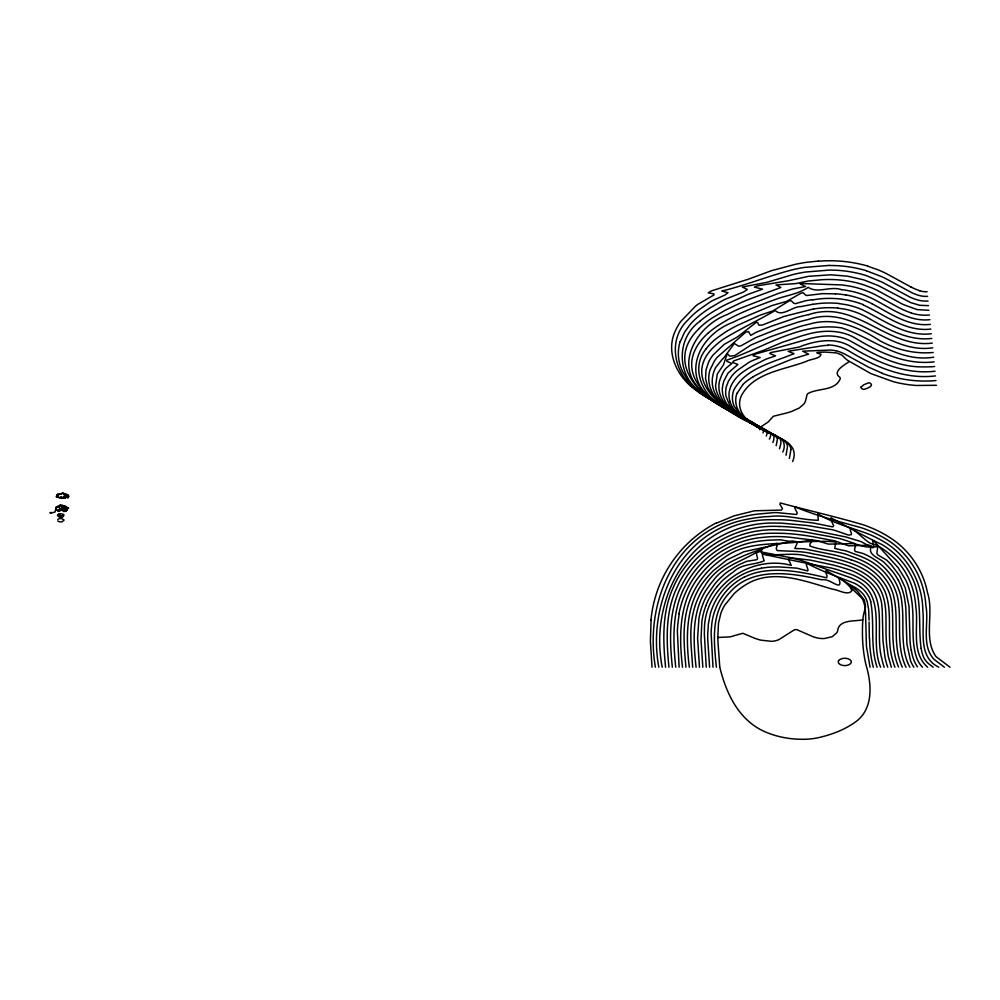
<?xml version="1.0" encoding="UTF-8"?>
<svg xmlns="http://www.w3.org/2000/svg" width="1000" height="1000" viewBox="0 0 1000 1000"><rect width="100%" height="100%" fill="white"/><g stroke="black" fill="none" stroke-linecap="round" stroke-linejoin="round"><path stroke-width="1.5" d="M63.663 497.863L63.6 496.438L65.287 496.438L65.225 497.625M63.637 510.712L65.55 510.675L65.575 508.975M61.463 515.9L63 516.213L62.025 517.025A6.538 6.538 0 0 1 59.85 517.075L57.425 515.612L59.538 513.888A6.538 6.538 0 0 1 61.712 513.837L64.025 514.987L63.163 516.65M58.987 509.625L59.25 509.162A4.312 4.312 0 0 1 59.962 508.9L60.462 508.75A12.175 12.175 0 0 0 61.775 508.263L64.8 506.95A2.425 2.425 0 0 1 65.725 506.688M62.975 498.288L62.862 498.038A2.925 2.925 0 0 0 62.188 497.8M651.087 620.025L650.4 641.25L652.025 667.2M679.188 613.862L677.775 624.55A128.95 128.95 0 0 0 677.387 631.875L679.125 667.2M68.338 496.512L68.3 496.575A3.9 3.9 0 0 0 68.15 497.088L68.975 496.075L68.263 496.637M64.85 496.5L65.525 495.825L67.312 496.75A8.637 8.637 0 0 1 67.912 497.175M68.15 497.088L67.5 497.863M67.237 509.925L65.612 511.438M680.288 341.65L684.513 332.312L690.062 324.588A67.75 67.75 0 0 1 696.75 317.838L698.325 316.475A108.488 108.488 0 0 1 703.263 312.575A85.425 85.425 0 0 1 710.138 307.925L720.612 301.712A54.737 54.737 0 0 1 725.5 299.137L743.688 291.975L747.362 289.475L742.3 287.05L767.038 282.3L793.45 274.413A166.075 166.075 0 0 1 805.325 272.05L829.325 270.087A121.487 121.487 0 0 1 866.162 275.575L881.775 281.962L909.875 297.062A60.5 60.5 0 0 0 915.975 299.475L917.487 299.925A29.925 29.925 0 0 0 928.062 301.012M792.65 461.587C801.075 440.588 772.663 437.113 760.125 428.438C747.675 423.15 734.688 410.225 741.4 395.688C753.713 372.362 784.025 369.988 806.375 361.337C810.225 359.05 820.913 358.775 820.962 354.125C816.725 353.188 814.362 352.425 820.525 352.275A91.263 91.263 0 0 1 825.475 352.088L836.562 352.912L841.875 355.062A7.375 7.375 0 0 1 842.35 355.525L844.312 357.5A41.775 41.775 0 0 0 847.588 360.325L870.9 373.587L893.4 381.712A124.8 124.8 0 0 0 916.375 385.475L936.438 385.288M766.312 436.1L767.362 432.125A4.138 4.138 0 0 0 767.325 430.775L766.95 430.562A18.475 18.475 0 0 0 766.3 430.213L733.838 413.25A95.988 95.988 0 0 1 726.188 408.113C715.962 400.662 707.525 388.85 708.913 375.6A27.45 27.45 0 0 1 710.062 369.775L714.587 360.737A49.737 49.737 0 0 1 716.988 357.512L745.812 332.125L748.612 331.613L750.738 335.412L756.263 332.25L771.4 326.213L796.988 317.5A159.637 159.637 0 0 1 808.688 314.6M763.025 432.925L763.988 429.338A5.7 5.7 0 0 0 764.013 428.888L756.988 425.45M759.737 429.738L760.55 426.975L728.562 410.05L719.412 403.162L712.425 395.65L707.837 387.625L705.562 378.7L705.95 370.075L708.625 362.05A38.3 38.3 0 0 1 713.075 355.012L724.075 344.438L734.075 338.812A33.9 33.9 0 0 0 737.987 336.512L756.2 322.438L757.613 322.5L758.875 325.188L762.4 325.05L783.913 316.475L813.425 308.962M779.488 448.85L780.85 443.512A7.375 7.375 0 0 0 779.488 437.962L751.475 423.45A97.762 97.762 0 0 1 749.2 422.038L739.538 414.275L734.038 405.913A21.438 21.438 0 0 1 733.725 390.275C745.325 368.225 772.95 362.463 794 353.65L788.138 351.287L822.9 345.7A64.188 64.188 0 0 1 826.45 345.412L828.088 345.363M786.062 455.225L787.513 446.4A8.525 8.525 0 0 0 786.062 442.775A10.625 10.625 0 0 0 784.038 440.7L783.112 439.988A23.575 23.575 0 0 0 781.35 438.875L774.15 435.238M789.362 458.413L790.938 449.5M772.9 442.475C775.775 436.463 770.675 431.2 779.275 438.113M776.188 445.662L777.463 438.95L774.925 435.188A21.825 21.825 0 0 0 773.725 434.487L767.3 431.3M782.775 452.038C785.475 446.925 784.7 439.55 778.65 437.325A39.087 39.087 0 0 0 777.675 436.8L768.3 432.2M753.15 423.363L748.763 420.625M60.862 510.412L62.425 510.175M60.875 510.238L61.537 509.913M737.125 393.312L742.763 384.712M56.825 507.25C55.062 509.888 58.362 503.612 61.163 505.875A1.312 1.312 0 0 0 61.737 505.65C63.225 505.062 64.3 506.2 65.838 506.25A4.013 4.013 0 0 0 66.037 506.675M762.262 548.713L761.363 551.125L761.825 553.65C776.8 556.825 793.25 551.55 808.625 556.562A154.2 154.2 0 0 1 813.675 557.362C835.65 562.263 861.2 565.737 876.637 584C889.262 599.913 884.95 621.263 886.312 640.05A144.2 144.2 0 0 0 886.6 644.362L888.238 656.287L891.325 667.2M58.587 494.938L59.525 494A3.837 3.837 0 0 1 60.55 493.963L61.638 493.612A2.512 2.512 0 0 0 62.1 493.188C63.238 491.775 63.575 495.487 64.575 493.725M66.988 494.4L68.175 495.025M68.125 508.5L68.662 508.188A24.9 24.9 0 0 0 67.175 507.45L66.325 507.013M61.525 497.938L61.9 497.075L61.837 498.125M60.675 493.862L60.25 493.837A3.013 3.013 0 0 0 59.588 493.888C57.838 493.925 54.2 497.85 57.75 497.062M64.488 505.913L63.963 506.388M63.75 508.162L64.013 507.912A7.312 7.312 0 0 1 64.312 507.488L64.588 507.2A1.988 1.988 0 0 1 65.612 506.775M63.663 508.288L63.325 508.862M706.338 348.638C690.188 367.45 702.038 395.238 721.75 405.962A105.825 105.825 0 0 0 725.275 408.263L750.025 421.45M64.25 507.475L64.3 507.413A2.275 2.275 0 0 1 64.55 507.125L61.125 508.6A9.113 9.113 0 0 1 60.3 508.875L59.887 508.988M716.938 586.688L721.125 581.925A54.675 54.675 0 0 1 723.95 579.237L729.2 574.987A194.5 194.5 0 0 1 733.637 571.737C741.988 563.55 754.587 565.025 764.163 560.837L762.412 555.375L763.138 554.312C785.638 558.837 808.275 563.888 830.987 567.95A308.225 308.225 0 0 1 838.213 569.925L852.1 574.712A71.888 71.888 0 0 1 860.375 578.787C889.55 595.15 874.312 632.85 881.912 659.025A78.675 78.675 0 0 0 884.163 667.2M64.588 493.537L67.038 495.262A24.562 24.562 0 0 1 68.112 495.8L66.688 495.213M63.375 514.375L62.263 516.712L59.938 515.9L59.938 516.912M699.112 328.562C661.475 364.95 705.85 403.7 740.438 415.312M66.762 510.475L62.975 510.588M57.737 519.462L58.837 518.825A6.15 6.15 0 0 1 61.7 518.6L64.138 520.05L62.025 521.775A6.275 6.275 0 0 1 59.037 521.65L57.737 520.938M700.125 321.15C676.8 337.413 676.213 373.675 698.838 390.613M708.3 332.887C727.375 317.025 751.075 308.412 774.075 299.938C785.562 295.487 798.138 294.25 808.213 287.337C817.575 293.863 830.438 285.763 841.375 289.613M65.05 495.925L66.312 496.2A11.387 11.387 0 0 1 66.725 496.463L67.862 497.225A3.188 3.188 0 0 1 68.238 497.562L68.487 497.713A5.562 5.562 0 0 0 68.175 497.4M849.25 361.562C844.7 364.925 831.5 371.637 840.013 377.475A3.088 3.088 0 0 1 840.263 378.738C835.1 391.312 817.887 387.837 807.938 393.562A4.737 4.737 0 0 0 807.013 394.8L805.688 400.312A11.413 11.413 0 0 1 803.85 404.025L799.225 408.05L791.538 411.475A76.612 76.612 0 0 1 782.125 414.087L773.413 416.275L769.875 420.062A18.438 18.438 0 0 1 768.138 422.013L759.237 427.95M753.15 376.688L768.413 368.713L788.913 360.35A122.825 122.825 0 0 0 792.212 359.05L808.612 354.15L802.65 351.175L829.825 350.062A45.925 45.925 0 0 1 831.938 350.2L833.3 350.337A26.05 26.05 0 0 1 835.788 350.788M60.55 498.125L60.487 497.075L60.725 498.2M716.587 523.112L734.013 515.887L754.438 510.788L781.287 510.1L782.487 508.625L779.912 504.263L780.3 502.962C807.913 510.375 836.075 516.8 863.6 524.9C873.025 528.237 882.175 532.487 890.525 538.013C909.538 550.312 923.213 570.413 927.487 592.65C934.287 613 923.088 638.775 936.087 656.688L950 667.2M62.5 510.325L62.825 510.513A1.487 1.487 0 0 0 63.637 511.025M56.487 509.263L56.337 508.738M59.7 511.312L57.725 511.238M63.463 511.3L64.15 511.637M808.688 314.613C855.962 298.9 886.6 348.762 932.25 343.113M812.163 299.625L807.95 300.35A98.3 98.3 0 0 1 805.8 300.688L795.512 303.663L793.688 303.212L791.363 300.863L789.425 300.763L772.862 310.912L760 315.2L737.812 325.213A142.637 142.637 0 0 0 725.025 332.35L716.488 338.413A58.163 58.163 0 0 0 706.275 348.6M812.887 304.275L803.413 306.075A97.413 97.413 0 0 0 801.425 306.55C792.5 306.125 782.113 317.587 775.212 310.5C758.737 320.1 741.087 328.45 724.575 338.387A76.338 76.338 0 0 0 716.575 344.487C677.225 378.137 725.1 413.638 756.462 425.412M761.35 568.125L767.575 567.337A98.438 98.438 0 0 1 781.562 567.075L796.888 568.15L807.513 570.9L808.1 570.1L806.275 564.587L806.988 563.337C822.35 571.688 838.288 576.962 854.475 583.275A45.15 45.15 0 0 1 858.637 585.7L861.012 587.4M862.812 619.825C854.837 621.538 838.7 619.312 837.675 630.775A8.113 8.113 0 0 1 836.787 632.788L832.2 636.712L824.25 638.562A28.188 28.188 0 0 1 812.638 636.538L796.762 629.612A7.325 7.325 0 0 0 794.412 629.812L778.688 639.75A23.1 23.1 0 0 1 771.612 641.35L760.863 640.15A56.337 56.337 0 0 1 753.962 637.962L742.837 633.288L733.938 635.763A31.675 31.675 0 0 1 729.95 636.862L717.85 637.487M929.925 319.688C908.162 322.088 890.125 307.288 871.712 298.288A94.7 94.7 0 0 0 852.725 291.562L846.888 290.4A82.413 82.413 0 0 0 841.375 289.613M930.387 324.375C908.7 326.85 890.05 313.363 871.888 303.675M930.85 329.062C905.55 332.15 884.875 314.762 863.188 304.913M931.312 333.75C905.188 337.038 883.562 319.738 861.25 309.275A79.55 79.55 0 0 0 846.5 304.75L838.825 303.55M935.037 371.225C904.075 374.875 874.95 361.35 849.2 345.662C834.388 337.488 816.462 340.662 801.375 346.1A10.375 10.375 0 0 1 799.362 347L770.75 352.55L769.712 353.438L775.55 355.887L766.087 359.113L754.513 364.925A90.1 90.1 0 0 0 744.8 370.737C734.688 377 725.975 389.025 729.975 401.4M928.525 305.637L919.75 305.3L910.713 302.613L878.587 285.712L863.8 279.887L847.55 276.188L830.863 274.8L808.6 276.312L788.763 280.663L756.862 285.963L754.35 287.137L762.537 289.137L748.012 294.387L727.438 303.738A160.425 160.425 0 0 0 715.9 309.975A109.025 109.025 0 0 0 700.075 321.1M928.988 310.312L917.075 309.587L903.675 304.7A112.7 112.7 0 0 1 901.225 303.475L877.725 290.6A111.35 111.35 0 0 0 871.263 287.638L863.225 284.688A107.312 107.312 0 0 0 845.925 280.712L845.125 280.6A118.912 118.912 0 0 0 821.513 279.738L808.075 281.05L796.025 283.562L775.962 284.938L780.875 287.488L749.325 299.175A225.25 225.25 0 0 0 741.562 302.413L725.3 310.188L712.062 318.05A85.45 85.45 0 0 0 699.062 328.512M931.787 338.425C907.675 341.325 886.1 328.25 866.038 316.75A80.087 80.087 0 0 0 845.163 309.188L837.887 308.188M932.712 347.8C886.988 354.7 854.663 303.35 808.012 319.587A158.238 158.238 0 0 0 798.462 322.013L779.237 328.338L755.6 337.675L740.738 345.938L738.562 346.175L734.287 343.438L724.7 356.712A25.55 25.55 0 0 1 721.988 359.6L715.65 367.512A39.112 39.112 0 0 0 714.35 370.363C703.675 398.338 735.487 416.463 756.963 425.025A16.488 16.488 0 0 1 756.438 426.55M933.175 352.488C916.062 354.075 898.7 350.325 883.413 342.575A149.125 149.125 0 0 1 880.163 340.925C859.438 327.35 834.663 316.588 809.575 324.087A157.85 157.85 0 0 0 798.575 326.912L770.337 336.825A180.325 180.325 0 0 0 766.2 338.562L751.075 344.975L734.75 355.575L729.825 356.2L727.288 353.675L723.438 364.925L717.288 373.963L715.6 385.688A26.587 26.587 0 0 0 716.375 390.625C722.375 410.825 744.25 419.087 761.2 428.125M933.65 357.175C899.188 362.8 872.3 337.837 841.663 327.875C800.788 321.525 763.688 347.75 726.75 360.163L726.762 361.25L731.875 363.45L726.712 367.65A14.837 14.837 0 0 0 724.338 370.262L722.75 372.975A72.75 72.75 0 0 0 721.488 375.65L719.8 380.125A22.763 22.763 0 0 0 718.9 386.175L718.9 387.038A26.7 26.7 0 0 0 720.037 394.212C726.35 412.95 746.737 420.225 762.6 428.8M934.112 361.863C905.713 365.213 879.15 352.537 855.55 338.2C840.837 329.588 822.862 329.875 806.888 334.438A152.375 152.375 0 0 0 802.412 335.662L782.65 342.212L763.637 350.288L733.525 360.988L732.675 362.45L737.887 364.45L728.062 373.05L723.9 380.887A69.287 69.287 0 0 0 723.062 384.025L722.362 387.9A18.262 18.262 0 0 0 722.262 390.15L722.663 393.8A28.487 28.487 0 0 0 727.525 405L733.275 411.375L742.425 418.162A117.95 117.95 0 0 0 745.45 420L765.4 430.163M935.5 375.913C903.938 379.738 874.225 366.438 847.987 350.4A42.425 42.425 0 0 0 828.1 344.95M818.462 261.038L806.462 262.325A179.85 179.85 0 0 0 795.987 264.163L771.55 270.65L748.4 279.188L711.6 290.825L708.225 292.85L713.812 293.837L714.013 294.938L698.088 304.2A28.775 28.775 0 0 0 695.512 306.175L680.675 321.562A51.737 51.737 0 0 0 675.775 330.012C664.8 351.6 677.087 377.075 695.588 389.95A105.925 105.925 0 0 0 699.675 392.962L713.35 401.438L731.675 410.85M63.8 506.413L59.763 506.413L60.4 505.913M57.038 506.625L59.425 507.025L56.875 506.962M59.237 506.912L55.95 507.188L55.175 511.587A1.412 1.412 0 0 1 54.75 512.175L51.688 512.775M63.987 509.263L65.475 509.263M60.862 510.3L57.138 510.363M50.163 512.6L51.688 512.6L50.163 512.938M58.45 514.237L60.012 514.575L57.9 514.575M59.088 516.912L62.462 516.912M829.538 265.387L804.562 267.387A183.612 183.612 0 0 0 793.487 269.538C769.25 275.625 745.987 285.25 721.825 291.05L728 292.725L725.113 294.95L712.312 300.712A30.863 30.863 0 0 0 709.788 302.25L700.037 309.05A77.125 77.125 0 0 0 687.975 319.95C666.6 340.025 674.237 374.862 696.8 390.337A101.9 101.9 0 0 0 702.9 394.913L724.025 407.575L746.637 418.963M779.287 526.5C736.85 523.938 694.175 548.525 676.888 587.663C665.1 612.413 666.35 640.612 668.962 667.2M835.475 293.825L822.45 293.65L806.725 295.538A3.162 3.162 0 0 1 804.938 294.488L803.162 292.688L800.837 293.25L786.838 301.3L772.163 305.5L738.538 319.538A201.038 201.038 0 0 0 733.238 322.188C697.325 335.312 678.95 379.113 716.462 402.537A107.975 107.975 0 0 0 723.562 407.287L747.387 419.95M66.013 508.8L67.362 509.85A5.987 5.987 0 0 0 67.062 509.538L66.862 509.288A1.275 1.275 0 0 0 65.713 508.862M58.188 497.1L58.375 497.212A2.138 2.138 0 0 0 58.788 497.413L59.125 497.5A2.138 2.138 0 0 0 59.713 497.587L59.737 497.688A2.95 2.95 0 0 1 58.188 497.2M867.8 266.225L877.688 269.7A124.15 124.15 0 0 1 886.375 273.6L910.9 286.988M866.3 270.738L881.912 276.737A135.825 135.825 0 0 1 886.712 279.113L911.975 292.787A56.3 56.3 0 0 0 917.638 295.025L918.975 295.425A24.438 24.438 0 0 0 927.6 296.325M919.675 290.688L919.025 290.475A61.337 61.337 0 0 1 910.925 286.95M911.425 312.962L908.625 312A80.925 80.925 0 0 1 902.387 309.363L901.363 308.875A116.762 116.762 0 0 1 898.787 307.587L875.35 294.75A103.475 103.475 0 0 0 859.412 288.45L858.125 288.087A86.862 86.862 0 0 0 851.4 286.45L846.587 285.6A136.6 136.6 0 0 0 841.637 284.913L801.862 283.538L800.062 283.825L805.575 286.525L793.462 288.825A28.712 28.712 0 0 0 790.925 289.5L782.438 292.175A174.537 174.537 0 0 0 778.375 293.425L738.088 309.2A215.525 215.525 0 0 0 727.2 314.575C698.4 324.963 673.913 362.938 699.488 388.888M850.863 559.763C871.1 565.75 889.825 581.888 891.775 603.975A84.05 84.05 0 0 1 892.412 610.588M881.888 373.075L868.512 367.125L845.35 354.412A43.975 43.975 0 0 0 835.812 350.675M63.025 497.987L62.838 497.912A3.225 3.225 0 0 0 62.263 497.713M746.912 419.1L747.763 419.5A17.775 17.775 0 0 1 748.175 419.712M763.125 428.85L768.85 431.675A13.188 13.188 0 0 1 770.225 432.488L770.387 432.638M761.513 428.062L764 429.487M732.038 411.238L738.25 414.263M735.725 412.825L739.1 414.475M744.6 418.387L748.962 420.5M750.138 421.287L754.7 423.512A11.812 11.812 0 0 1 755.125 423.738M764.438 429.9L767.2 431.463M774 435.387C761.75 428.862 747.375 423.725 739.188 411.838A20.962 20.962 0 0 1 736.938 393.237M738.225 414.45L741.35 415.775M749.55 420.588L750.088 420.85A16.062 16.062 0 0 1 750.475 421.05M735.387 412.663L718.462 404.312L705.7 396.575A98.188 98.188 0 0 1 698.725 391.312A68.188 68.188 0 0 1 686.95 378.95M740.375 415.5L742.812 416.675A33.35 33.35 0 0 1 743.612 417.088M743.138 417.688C715.6 406.475 676.237 378.787 697.987 344.712A55.487 55.487 0 0 1 708.337 332.938M779.475 438.05L782.25 439.438M68.275 508.3L66.45 507.337A2.475 2.475 0 0 1 65.862 506.987M715.35 402.6L745.275 418.088A24.5 24.5 0 0 1 745.888 418.4M718.675 404.475L752.337 422.15A14.538 14.538 0 0 1 752.788 422.388M62.4 510.15L61.75 510.15M944.4 667.2L934.062 659.375C920.863 645.375 929.212 622.9 925.9 605.688A114.488 114.488 0 0 0 925.6 602.537C923.312 575.475 906.912 550.325 883.037 537.362A125.062 125.062 0 0 0 861.612 527.837C839.388 521.688 817.288 516 795.85 507.2L794.85 508.25L797.288 513L796.4 514.5L777.763 512.675A33.038 33.038 0 0 0 773.863 512.625L758.863 513.987A95.938 95.938 0 0 0 751.7 514.963L747.463 515.788A125.512 125.512 0 0 0 735.612 518.913C671.263 537.438 644.963 606.325 655.413 667.2M938.8 667.2C917.362 656.95 924.8 629.8 922.85 611.138C922.738 582.263 906.963 553.888 881.237 540.225A107.212 107.212 0 0 0 869.35 534.375C851.912 527.625 833.725 523.8 817.688 513.7L818.3 520.25C802.262 520.175 785.938 514.3 769.375 516.538A94.012 94.012 0 0 0 762.725 516.925L758.825 517.35A140.562 140.562 0 0 0 749.175 518.888C679.587 530.688 647.087 603.4 658.812 667.2M933.2 667.2L929.987 664.762A20.762 20.762 0 0 1 924.75 659.275M927.613 667.2C910.688 652.45 918.725 626.538 915.85 607.05A99.113 99.113 0 0 0 914.812 598.263C912.5 584.038 906.062 570.425 896.012 560.025C889.112 553.55 881.688 546.65 872.487 543.775C867.638 544.975 844.8 517.513 851.538 533.663L851.175 534.763L848.425 535.062L834.963 530.425A32.375 32.375 0 0 0 831.075 529.513L814.562 526.763A188.55 188.55 0 0 0 807.013 525.5L781.975 523.188A170.413 170.413 0 0 0 776.388 523.1C732.575 521.475 689.275 548.275 672.588 589.05C661.838 613.6 663.025 641.125 665.575 667.2M60.087 497.875L62.138 498.375L62.075 497.7M736.587 412.463L749.75 422.475L773.388 434.462L751.213 423.288L738.6 415.175L729.737 405.675L725.987 396.112A23.087 23.087 0 0 1 726.312 386.737L728.512 380.988L732.2 375.5A39.725 39.725 0 0 1 737.75 370.087L749.013 362.312A32.425 32.425 0 0 1 752.237 360.712L760.125 357.512L753.025 355.712L755.175 354.137L810.775 338.338A141.838 141.838 0 0 1 815.525 337.337C827.05 334.888 839.513 335.45 850.163 340.838C872.562 353.462 895.975 367.188 922.6 366.887A114.775 114.775 0 0 0 934.575 366.538M687 378.9L682.613 371.538A40.637 40.637 0 0 1 680.113 341.6M898 579.75L896.025 576.35A51.45 51.45 0 0 0 892.15 571L887.825 566.213A154.325 154.325 0 0 0 885.387 563.763C880.612 557.775 866.525 555.775 871.462 546L868.95 545.212L848.525 545.837L835.037 540.938L814.125 536.938A225 225 0 0 0 802.5 535.112L799.112 534.675A208.775 208.775 0 0 0 784.188 533.387L778.6 533.237A153.763 153.763 0 0 0 773.737 533.25C738.062 532.7 703.025 552.7 686.15 584.263C671.725 609.362 672.875 639.388 675.738 667.2M61 504.725L59.837 505.412M56.513 509.325L56.875 510.337M57.912 494.312L57.987 494.475A3.787 3.787 0 0 0 58.238 494.938M902.3 667.2C891.938 644.812 899.3 619.538 893.675 596.225C889.438 578.125 874.163 564.9 857.275 558.575A84.225 84.225 0 0 0 851.625 556.438C838.35 550.538 823.175 551.05 810 546.013L809.875 544.212L812.225 540.413L811.175 539.875C782.4 546.712 749.862 538.725 724.35 557.575C707.325 568.65 694.163 585.725 688.238 605.2C682.038 625.3 684.137 646.6 685.913 667.2M65.713 494.075L63.288 493.8A1.562 1.562 0 0 0 63.012 493.038M898.562 667.087C892.225 652.15 892.887 635.588 892.688 619.688M907.575 662.412C901.2 646.038 903.525 628.112 902.588 610.988A97.9 97.9 0 0 0 902.025 604.275C900.337 581.825 884.425 562.812 864.188 553.987A12.012 12.012 0 0 0 862.425 553.325L855.212 551.425L854.488 549.575L855.713 545.062L854.475 543.55L828.838 544.125A13.812 13.812 0 0 1 825.562 543.237L815.975 540.45L788.037 537.013A147.375 147.375 0 0 0 768.3 536.825L758.7 537.8A94.237 94.237 0 0 0 678.988 613.825M880.612 667.2C868.462 639.175 889.675 594.362 854.013 579.263A95.388 95.388 0 0 0 850.537 577.688L800.837 560.262L789.45 557.562L788.45 559.212L791.25 565.35C750.188 554.275 703.487 586.812 704.45 630.638A121.188 121.188 0 0 0 704.35 634.125L706.225 667.163M877.087 667.2C869.862 645.962 874.862 623.212 870.662 601.613M870.05 667.2L866.45 646.438L865.562 613.913M719.775 667.2C724.712 687.113 732.9 707.288 748.525 721.237A64.425 64.425 0 0 0 761.975 730.375C775.925 737.175 791.75 739.862 807.2 739.188A80.262 80.262 0 0 0 817.5 737.887C831.5 734.775 845.438 729.6 856.938 720.875C873.7 707.463 871.525 683.162 865.962 664.762C862.55 650.125 861.9 634.925 862.8 619.975A58.362 58.362 0 0 1 863.625 614.312L865.35 607.463A10.812 10.812 0 0 0 865.537 606.663L864.425 600.275L857.6 591.425A52.962 52.962 0 0 0 853.863 588.15C849.1 583.787 850.263 586.875 851.912 590.725C847.913 596.138 838.388 589.663 832.763 589.25C804.712 581.213 771.862 567.6 744.737 585.375A66.725 66.725 0 0 0 734.062 593.7L724.638 605.337A44.5 44.5 0 0 0 720.85 613.325L718.475 623.263L717.837 636.825A225.963 225.963 0 0 0 718 642.45L719.75 666.875M56.575 496.838L56.812 495.275A10.388 10.388 0 0 1 57.038 494.762L57.05 494.725A4.6 4.6 0 0 1 57.387 494.137M63.075 510.062L63.075 510.1A2.963 2.963 0 0 0 63.2 510.525M911.162 650.425L910.288 644.05A104.925 104.925 0 0 1 910.025 640.788L909.025 606.337L905.275 587.95L899.65 575.788L891.175 564.612L886.6 560.062L877.675 554.825L876.838 553.013L877.638 547.95L876.875 546.575C861.838 549.775 849.425 539.562 834.7 537.65A198.113 198.113 0 0 0 830.25 536.625L804.85 532.025A238.225 238.225 0 0 0 792.675 530.6A186.062 186.062 0 0 0 778.275 529.85C740.05 527.913 701.587 548.362 683.375 582.3C668.45 607.962 669.388 638.7 672.35 667.2M864.9 606.775L864.237 603.688A25.075 25.075 0 0 0 862.862 599.963A14.425 14.425 0 0 0 861.912 598.188L843.263 580.375L838.637 577.675C844.15 594 830 577.762 822.175 579.812A100.638 100.638 0 0 1 818.25 579.062L813.238 577.962A134.075 134.075 0 0 0 809.125 577.15C782.487 571.938 749.725 569.625 729.963 592.275C710.288 612.1 713.913 641.963 716.388 667.2M921.1 648.462C917.763 623.587 923.312 596.6 910.113 573.775C903.713 561.7 893.75 551.7 882.1 544.65C864.6 536.275 847.837 527.263 830.875 517.737L830.688 519.462L833.675 525.8L832.712 526.888L813.238 522.987L790.125 520.25A170.5 170.5 0 0 0 774.312 519.738C693.825 517.575 648.2 594.788 662.2 667.2M682.513 667.2C678.787 635.575 678.838 600.163 700.738 574.538C714.675 556.912 735.325 544.712 757.575 541.375C765.35 540.188 773.225 539.875 781.075 539.837C799.125 544.188 818.112 539.663 835.863 542.062L834.737 548.362L841.762 550.075A31.025 31.025 0 0 1 846.35 551L859.975 556.062A69.188 69.188 0 0 1 863.888 557.8C882.788 565.875 897.138 584.012 898.688 604.763A95.775 95.775 0 0 1 899.225 611.25C900.138 629.113 897.763 647.9 904.925 664.8A42.838 42.838 0 0 0 906.062 667.2M696.075 667.2C693.2 640.487 691.3 610.438 707.95 587.438A76.712 76.712 0 0 1 713.213 580.625C725.312 563.675 747.962 559.975 762.625 547.913M692.688 667.2L691 643.925A198.15 198.15 0 0 1 690.837 635.013C690.688 617.863 694.938 600.425 704.725 586.188C720.125 560.138 750.9 553.725 776.712 543.35L777.475 544.237L776.2 548.675L777.138 550.55C789.45 551.425 802.05 550.862 814.25 554.113A188.363 188.363 0 0 1 820.037 555.163C844.338 560.375 875.6 566.925 885.638 593.188C892.95 614.263 886.338 637.212 892.212 658.612A64.25 64.25 0 0 0 894.938 667.2M689.287 667.2C685.675 636.512 685.2 601.712 707.288 577.225A91.875 91.875 0 0 1 713.538 570.487L726.825 559.95L743.875 551.725L792.212 541.213L797.8 541.775L794.8 548.513L804.175 548.775L834.638 554.987A179.2 179.2 0 0 1 850.875 559.738M702.837 667.2L701 639.65L701.862 621.562A72.487 72.487 0 0 1 705.863 605.763M699.463 667.2L697.6 638.1L698.938 618.462A73.138 73.138 0 0 1 706.8 595.688L714.525 584.325A78.987 78.987 0 0 1 719.188 579.113L724.663 574.062A63.038 63.038 0 0 1 728.288 571.275L734.95 567A179.688 179.688 0 0 1 739.125 564.612L746.762 561.3L756.787 559.725L757.613 558.625L756.312 553.088L759.35 551.587L791.725 557.913L810.913 560.188L832.562 564.9A169.975 169.975 0 0 1 844.338 568.25C862.663 573.088 881.137 586.538 881.963 607.075A80.275 80.275 0 0 1 882.275 610.662L882.95 640.438L884.887 656.725A76.338 76.338 0 0 0 887.725 667.2M713.012 667.2L711.125 633.25A109.388 109.388 0 0 1 711.25 629.9L711.85 623.3A60.763 60.763 0 0 1 744.362 577.013M709.613 667.2L707.738 639.3A160.062 160.062 0 0 1 707.725 634.2L708.375 623.888L710.225 614.212A63.25 63.25 0 0 1 761.375 568.325M892.425 610.588L892.675 618.562M869.338 638.088L869.075 622M869.062 620.188L868.662 609.65L867.275 602.062A23.188 23.188 0 0 0 863.512 594.587A22.338 22.338 0 0 0 861.5 592.312L859.025 590.125A38.25 38.25 0 0 0 856.85 588.525L854.862 587.3A7.938 7.938 0 0 0 853.337 586.65L826.062 570.462L825.462 571.675L827.038 575.8L826.675 577.812C804.613 572.638 780.962 567.35 758 572.2A60.975 60.975 0 0 0 744.425 577.125M67.513 494.675L67.575 495.525M65.612 510.875L65.612 509.188L63.925 509.188L63.925 510.875M63.663 496.5L63.663 498.125A2.013 2.013 0 0 0 64.275 497.987L64.638 497.9A5.275 5.275 0 0 0 65.788 497.35L67.412 497.15L66.175 497.2A5.525 5.525 0 0 1 64.088 498.15L63.6 498.225A1.512 1.512 0 0 1 63.062 498.125M60.5 505.062L60.5 505.863M59.325 510.3L59.325 509.625L58.65 510.3M736.637 412.413A28.413 28.413 0 0 1 729.875 401.425M791.025 449.487A10.562 10.562 0 0 0 787.588 443.013L786.988 442.475A28.55 28.55 0 0 0 782.225 439.475M742.688 384.625A54.713 54.713 0 0 1 753.213 376.8M935.962 380.562A123.225 123.225 0 0 1 881.825 373.25M818.475 261.212A138.55 138.55 0 0 1 867.85 266.075M927.138 291.712A20.162 20.162 0 0 1 919.65 290.738M829.538 265.512A127.362 127.362 0 0 1 866.325 270.663M715.4 402.525A107.587 107.587 0 0 1 698.75 390.725M770.85 433.15A11.487 11.487 0 0 1 769.338 439.137M770.462 432.75A1.725 1.725 0 0 1 770.625 433.15M835.475 293.812A85.525 85.525 0 0 1 845.8 295.012M845.812 294.913A94.425 94.425 0 0 1 871.912 303.637M812.237 300A94.188 94.188 0 0 1 863.3 304.625M812.9 304.35A100.6 100.6 0 0 1 838.838 303.45M813.438 309.037A95.962 95.962 0 0 1 837.9 308.075M718.787 404.275A83.663 83.663 0 0 1 699.3 389.062M929.463 315.038A47.05 47.05 0 0 1 911.388 313.075M650.975 620.013A122.362 122.362 0 0 1 716.425 522.812M924.325 658.775A35.125 35.125 0 0 1 921.213 648.45M917.425 666.912A39.175 39.175 0 0 1 911.413 650.387M779.3 526.425A215.325 215.325 0 0 1 805.325 528.75L845.525 536.888A127.875 127.875 0 0 1 849.925 538.225L860.9 541.538L872.3 547.612L873.2 547.663L873.725 546.388L872.6 540.475L874.25 541.388L898.25 567.812L905.7 579.987A58.087 58.087 0 0 1 907.975 585.4L908.888 588.112A86.713 86.713 0 0 1 912.463 607.075C914.05 624.35 910.863 642.4 917.125 659A26.237 26.237 0 0 0 922.5 667.212M898.088 579.712A65.963 65.963 0 0 1 904.925 600.737L905.575 605.625A104.412 104.412 0 0 1 905.837 608.812L906.888 643.988L910.525 660.7A34.325 34.325 0 0 0 913.875 667.2M861.038 587.375A27.363 27.363 0 0 1 870.763 601.575M864.938 606.775A63.688 63.688 0 0 1 865.525 613.913M873.288 667.262A121.862 121.862 0 0 1 869.575 638.088M705.812 605.737A70.975 70.975 0 0 1 716.963 586.712M909.912 667.2A38.9 38.9 0 0 1 907.575 662.412M62.888 510.337A2.413 2.413 0 0 1 63.137 508.65M62.987 510.075A1.775 1.775 0 0 1 63.2 508.837M62.375 505.312A2.225 2.225 0 0 1 60.388 506.037M62.213 493.137A1.95 1.95 0 0 1 61 494.012M66.612 495.337A2.487 2.487 0 0 1 65.662 494.162M860.725 387.312L862.175 388.975A4.487 4.487 0 0 0 864.175 389.312C866.5 388.75 874.463 385.887 870.362 383.225A4.487 4.487 0 0 0 868.363 382.9L863.888 384.725L860.725 387.312M838.525 660.7L838.438 660.987A3.713 3.713 0 0 0 838.438 662.862C840.625 666.538 848.938 666.538 851.137 662.862A3.713 3.713 0 0 0 851.137 660.987C848.925 657.288 841.075 657.475 838.525 660.7M61.425 496.987L60.963 497.925L61.425 496.987"/></g></svg>
